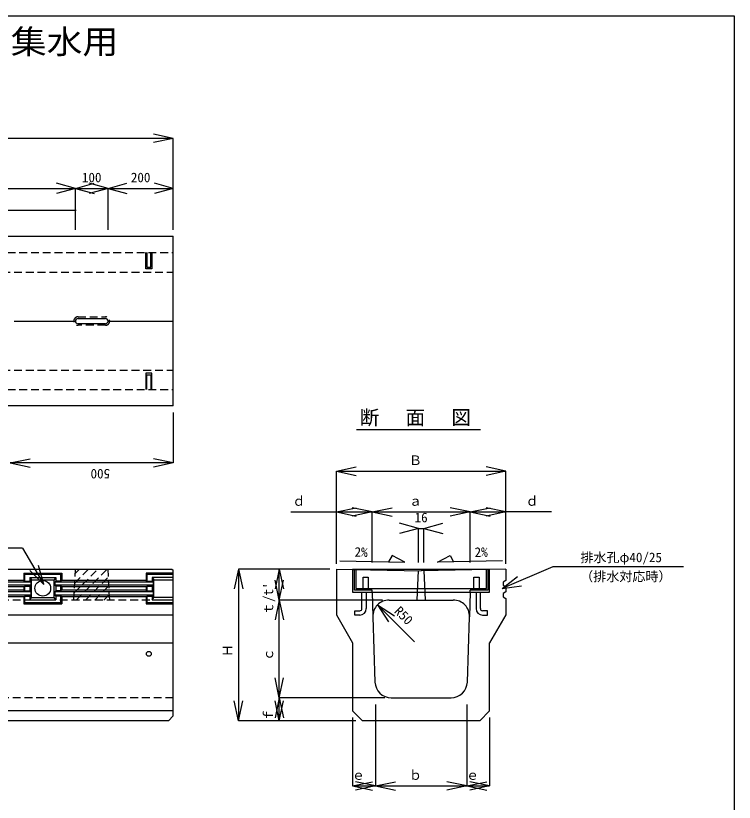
# Model space of a CAD drawing. Units: millimetres, scale not verified. Extents: x -2700 to 2700, y -1900 to 1800.
# Drawn here: x 497 to 2700, y -611 to 1800 of the extents above; entities that cross this region are included whole.
import ezdxf
from ezdxf.enums import TextEntityAlignment as Align

# ---------------------------------------------------------------- set-up
doc = ezdxf.new("R2010")
doc.units = ezdxf.units.MM
doc.header["$LTSCALE"] = 20
doc.linetypes.add('DASHED1', pattern=[1.8, 1.2, -0.6])
for name, color, linetype in [('0-1_1', 3, 'Continuous'), ('0-2_2', 4, 'Continuous'), ('F-0_240', 2, 'Continuous')]:
    doc.layers.add(name, color=color, linetype=linetype)
doc.styles.add('ＭＳ ゴシック', font='')
doc.styles.get('ＭＳ ゴシック').set_extended_font_data('MS Gothic')

msp = doc.modelspace()

# ---------------------------------------------------------------- linework, layer by layer
at = {"layer": '0-1_1'}
for p, q in [((-1020, 1124.05), (980, 1124.05)), ((980, 604.05), (980, 1124.05)), ((688, 872.05), (772, 872.05)), ((492, 864.05), (680, 864.05)), ((772, 856.05), (688, 856.05)), ((780, 864.05), (980, 864.05)), ((980, 604.05), (-1020, 604.05)), ((-1016, 104.05), (976, 104.05)), ((976, 104.05), (980, 100.05)), ((980, -345.95), (980, 100.05)), ((1480, 104.05), (1480, -35.95)), ((1480, 104.05), (1740, 98.85)), ((1727.5, 9.05), (1732, 99.01)), ((2000, 104.05), (1740, 98.85)), ((1748, 99.01), (1752.5, 9.05)), ((2000, 104.05), (2000, 69.06)), ((522, 91.05), (525, 88.05)), ((522, 91.05), (522, 69.05)), ((522, 91.05), (638, 91.05)), ((525, 67.05), (525, 88.05)), ((525, 88.05), (635, 88.05)), ((540, 78.05), (545, 71.05)), ((540, 78.05), (540, 67.05)), ((540, 78.05), (620, 78.05)), ((620, 78.05), (615, 71.05)), ((620, 78.05), (620, 67.05)), ((638, 91.05), (635, 88.05)), ((635, 67.05), (635, 88.05)), ((638, 91.05), (638, 69.05)), ((980, 91.05), (897, 91.05)), ((897, 91.05), (900, 88.05)), ((897, 91.05), (897, 69.05)), ((900, 88.05), (980, 88.05)), ((900, 67.05), (900, 88.05)), ((980, 78.05), (915, 78.05)), ((915, 78.05), (920, 71.05)), ((915, 78.05), (915, 67.05)), ((543, 64.05), (-583, 64.05)), ((543, 54.05), (-583, 54.05)), ((522, 69.05), (-562, 69.05)), ((522, 49.05), (-562, 49.05)), ((522, 49.05), (525, 51.05)), ((522, 49.05), (522, 39.05)), ((525, 51.05), (540, 51.05)), ((525, 37.05), (525, 51.05)), ((540, 51.05), (543, 54.05)), ((540, 51.05), (540, 37.05)), ((543, 64.05), (543, 54.05)), ((545, 17.05), (545, 71.05)), ((545, 71.05), (615, 71.05)), ((615, 17.05), (615, 71.05)), ((617, 64.05), (617, 54.05)), ((918, 64.05), (617, 64.05)), ((620, 51.05), (617, 54.05)), ((918, 54.05), (617, 54.05)), ((635, 51.05), (620, 51.05)), ((620, 51.05), (620, 37.05)), ((638, 49.05), (635, 51.05)), ((635, 37.05), (635, 51.05)), ((897, 69.05), (638, 69.05)), ((638, 49.05), (638, 39.05)), ((897, 49.05), (638, 49.05)), ((897, 49.05), (900, 51.05)), ((897, 49.05), (897, 39.05)), ((900, 51.05), (915, 51.05)), ((900, 37.05), (900, 51.05)), ((915, 51.05), (918, 54.05)), ((915, 51.05), (915, 37.05)), ((918, 64.05), (918, 54.05)), ((2000, 49.05), (2000, 34.05)), ((2000, 49.05), (2000, 34.05)), ((543, 34.05), (-583, 34.05)), ((522, 39.05), (-562, 39.05)), ((543, 34.05), (543, 24.05)), ((617, 34.05), (617, 24.05)), ((918, 34.05), (617, 34.05)), ((897, 39.05), (638, 39.05)), ((918, 34.05), (918, 24.05)), ((1590, 33.05), (1591.71, -42.08)), ((1890, 33.05), (1888.29, -42.08)), ((543, 24.05), (-583, 24.05)), ((522, 19.05), (-562, 19.05)), ((522, 19.05), (522, -2.95)), ((522, -2.95), (525, 0.05)), ((525, 0.05), (525, 21.05)), ((635, 0.05), (525, 0.05)), ((540, 21.05), (540, 10.05)), ((540, 10.05), (545, 17.05)), ((540, 10.05), (620, 10.05)), ((545, 17.05), (615, 17.05)), ((620, 10.05), (615, 17.05)), ((918, 24.05), (617, 24.05)), ((620, 21.05), (620, 10.05)), ((635, 0.05), (635, 21.05)), ((638, -2.95), (635, 0.05)), ((638, 19.05), (638, -2.95)), ((897, 19.05), (638, 19.05)), ((897, 19.05), (897, -2.95)), ((897, -2.95), (900, 0.05)), ((900, 0.05), (900, 21.05)), ((980, 0.05), (900, 0.05)), ((915, 21.05), (915, 10.05)), ((915, 10.05), (920, 17.05)), ((915, 10.05), (980, 10.05)), ((1641.7, 9.05), (1727.5, 9.05)), ((1727.5, 9.05), (1752.5, 9.05)), ((1752.5, 9.05), (1838.31, 9.05)), ((2000, 14.05), (2000, -35.95)), ((522, -2.95), (638, -2.95)), ((897, -2.95), (980, -2.95)), ((-1020, -35.95), (980, -35.95)), ((1591.72, -42.61), (1598.39, -242.61)), ((1881.61, -242.61), (1888.28, -42.61)), ((2000, -35.95), (1950, -122.55)), ((40, -122.55), (980, -122.55)), ((1950, -330.95), (1950, -122.55)), ((1648.36, -290.95), (1831.64, -290.95)), ((980, -330.95), (-1020, -330.95)), ((1560, -360.95), (1530, -330.95)), ((1920, -360.95), (1950, -330.95)), ((965, -360.95), (-1005, -360.95)), ((965, -360.95), (980, -345.95)), ((1920, -360.95), (1560, -360.95))]:
    msp.add_line(p, q, dxfattribs=at)
at = {"layer": '0-1_1', "linetype": 'DASHED1'}
for p, q in [((40, 1074.05), (980, 1074.05)), ((-1020, 1014.05), (980, 1014.05)), ((688, 877.05), (772, 877.05)), ((772, 851.05), (688, 851.05)), ((-1020, 714.05), (980, 714.05)), ((40, 654.05), (980, 654.05)), ((675, 9.05), (680, 104.05)), ((676.16, 30.99), (749.22, 104.05)), ((677.73, 60.85), (720.93, 104.05)), ((679.3, 90.7), (692.65, 104.05)), ((682.5, 9.05), (777.5, 104.05)), ((785, 9.05), (780, 104.05)), ((710.78, 9.05), (781.29, 79.56)), ((739.07, 9.05), (782.7, 52.69)), ((767.35, 9.05), (784.12, 25.82)), ((980, 9.05), (-1014, 9.05)), ((980, -290.95), (-1020, -290.95))]:
    msp.add_line(p, q, dxfattribs=at)
at = {"layer": '0-1_1', "color": 7}
for p, q in [((911, 1029.05), (911, 1074.05)), ((911, 699.05), (911, 654.05)), ((1540, 104.05), (1540, 44.05)), ((1940, 44.05), (1940, 104.05)), ((1540, 44.05), (1940, 44.05))]:
    msp.add_line(p, q, dxfattribs=at)
at = {"layer": '0-1_1', "color": 4}
for p, q in [((1530, 104.05), (1950, 104.05)), ((1536, 39.05), (1536, 104.05)), ((1944, 104.05), (1944, 39.05)), ((1950, 33.05), (1950, 104.05)), ((1562, 39.05), (1562, 79.05)), ((1562, 79.05), (1578, 79.05)), ((1578, 79.05), (1578, 39.05)), ((1902, 39.05), (1902, 79.05)), ((1902, 79.05), (1918, 79.05)), ((1918, 79.05), (1918, 39.05)), ((1590, 39.05), (1536, 39.05)), ((1558.5, -17.45), (1558.5, 33.05)), ((1571.5, 33.05), (1571.5, -17.45)), ((1590, 33.05), (1590, 39.05)), ((1590, 33.05), (1890, 33.05)), ((1944, 39.05), (1890, 39.05)), ((1890, 33.05), (1890, 39.05)), ((1890, 33.05), (1950, 33.05)), ((1908.5, 33.05), (1908.5, -17.45)), ((1921.5, -17.45), (1921.5, 33.05))]:
    msp.add_line(p, q, dxfattribs=at)
at = {"layer": '0-1_1', "color": 7}
for points in [[(914, 1074.05), (914, 1024.05), (896, 1024.05), (896, 1074.05)], [(899, 1074.05), (899, 1029.05), (911, 1029.05)], [(914, 654.05), (914, 704.05), (896, 704.05), (896, 654.05)], [(899, 654.05), (899, 699.05), (911, 699.05)]]:
    msp.add_lwpolyline(points, dxfattribs=at)
at = {"layer": '0-1_1', "color": 4}
for points in [[(1530, 104.05), (1530, 33.05), (1590, 33.05)], [(1552, -36.95), (1536.5, -36.95), (1536.5, -23.95), (1552, -23.95)], [(1928, -36.95), (1943.5, -36.95), (1943.5, -23.95), (1928, -23.95)]]:
    msp.add_lwpolyline(points, dxfattribs=at)
at = {"layer": '0-1_1'}
for points in [[(522, 69.05), (525, 67.05), (540, 67.05), (543, 64.05)], [(638, 69.05), (635, 67.05), (620, 67.05), (617, 64.05)], [(897, 69.05), (900, 67.05), (915, 67.05), (918, 64.05)], [(980, 17.05), (920, 17.05), (920, 71.05), (980, 71.05)], [(2000, 69.06), (1991, 64.05), (1991, 54.05), (2000, 49.05)], [(522, 39.05), (525, 37.05), (540, 37.05), (543, 34.05)], [(638, 39.05), (635, 37.05), (620, 37.05), (617, 34.05)], [(897, 39.05), (900, 37.05), (915, 37.05), (918, 34.05)], [(2000, 34.05), (1991, 29.05), (1991, 19.05), (2000, 14.05)], [(522, 19.05), (525, 21.05), (540, 21.05), (543, 24.05)], [(638, 19.05), (635, 21.05), (620, 21.05), (617, 24.05)], [(897, 19.05), (900, 21.05), (915, 21.05), (918, 24.05)], [(1480, -35.95), (1530, -122.55), (1530, -330.95)]]:
    msp.add_lwpolyline(points, dxfattribs=at)
msp.add_circle((580, 44.96), 24.02, dxfattribs=at)
at = {"layer": '0-1_1', "color": 7}
msp.add_circle((905, -155.95), 7.5, dxfattribs=at)
at = {"layer": '0-1_1', "linetype": 'DASHED1'}
for centre, start, end in [((688, 864.05), 90, 270), ((772, 864.05), 270, 90)]:
    msp.add_arc(centre, 13, start, end, dxfattribs=at)
at = {"layer": '0-1_1'}
for centre, radius, start, end in [((688, 864.05), 8, 90, 270), ((772, 864.05), 8, 270, 90), ((1641.7, -40.95), 50, 90, 181.90916), ((1838.31, -40.95), 50, 358.09085, 90), ((1648.36, -240.95), 50, 181.90916, 270), ((1831.64, -240.95), 50, 270, 358.09085)]:
    msp.add_arc(centre, radius, start, end, dxfattribs=at)
at = {"layer": '0-1_1', "color": 4}
for centre, radius, start, end in [((1552, -17.45), 6.5, 270, 0), ((1552, -17.45), 19.5, 270, 0), ((1928, -17.45), 19.5, 180, 270), ((1928, -17.45), 6.5, 180, 270)]:
    msp.add_arc(centre, radius, start, end, dxfattribs=at)
at = {"layer": '0-2_2'}
for p, q in [((980, 1424.05), (-1020, 1424.05)), ((980, 1424.05), (918.87, 1437.05)), ((980, 1424.05), (918.87, 1411.06)), ((980, 1144.05), (980, 1424.05)), ((680, 1270.84), (737.96, 1286.37)), ((780, 1270.84), (722.05, 1286.37)), ((780, 1270.84), (837.96, 1286.37)), ((980, 1270.84), (922.04, 1286.37)), ((-720, 1270.84), (680, 1270.84)), ((680, 1270.84), (622.05, 1255.31)), ((680, 1270.84), (780, 1270.84)), ((680, 1270.84), (737.96, 1255.31)), ((780, 1270.84), (722.05, 1255.31)), ((780, 1144.05), (780, 1270.84)), ((780, 1270.84), (980, 1270.84)), ((780, 1270.84), (837.96, 1255.31)), ((980, 1270.84), (922.04, 1255.31)), ((980, 1144.05), (980, 1270.84)), ((980, 584.05), (980, 429.05)), ((480, 429.05), (541.14, 442.05)), ((980, 429.05), (918.87, 442.05)), ((980, 429.05), (480, 429.05)), ((480, 429.05), (541.14, 416.06)), ((980, 429.05), (918.87, 416.06)), ((1480, 404.05), (1541.13, 417.05)), ((2000, 404.05), (1938.87, 417.05)), ((1480, 120.05), (1480, 404.05)), ((1480, 404.05), (2000, 404.05)), ((1480, 404.05), (1541.13, 391.06)), ((2000, 404.05), (1938.87, 391.06)), ((2000, 120.05), (2000, 404.05)), ((1590, 279.05), (1651.14, 292.05)), ((1890, 279.05), (1828.87, 292.05)), ((1890, 279.05), (1951.14, 292.05)), ((2000, 279.05), (1938.87, 292.05)), ((1480, 279.05), (1541.13, 266.06)), ((1590, 279.05), (1528.87, 266.06)), ((1590, 124.05), (1590, 279.05)), ((1590, 279.05), (1890, 279.05)), ((1590, 279.05), (1651.14, 266.06)), ((1890, 279.05), (1828.87, 266.06)), ((1890, 124.05), (1890, 279.05)), ((1890, 279.05), (1950, 279.05)), ((1890, 279.05), (1951.14, 266.06)), ((1950, 279.05), (2000, 279.05)), ((2000, 124.05), (2000, 279.05)), ((1732, 228.67), (1674.05, 244.2)), ((1732, 228.67), (1674.05, 213.14)), ((1732, 228.67), (1748, 228.67)), ((1732, 124.42), (1732, 228.67)), ((1748, 228.67), (1805.96, 213.14)), ((1180, 104.05), (1167.01, 42.92)), ((1460, 104.05), (1180, 104.05)), ((1180, 104.05), (1180, -360.95)), ((1180, 104.05), (1192.99, 42.92)), ((1305, 104.05), (1292.01, 42.92)), ((1460, 104.05), (1305, 104.05)), ((1305, 9.05), (1305, 104.05)), ((1305, 104.05), (1318, 42.92)), ((1305, 9.05), (1292.01, 70.19)), ((1305, 9.05), (1318, 70.19)), ((1305, 9.05), (1292.01, -52.08)), ((1621.69, 9.05), (1305, 9.05)), ((1305, -290.95), (1305, 9.05)), ((1305, 9.05), (1318, -52.08)), ((1606.34, -5.59), (1658.76, -39.63)), ((1305, -290.95), (1292.01, -229.81)), ((1305, -290.95), (1318, -229.81)), ((1180, -360.95), (1167.01, -299.81)), ((1180, -360.95), (1192.99, -299.81)), ((1305, -290.95), (1292.01, -352.08)), ((1305, -360.95), (1292.01, -299.81)), ((1628.36, -290.95), (1305, -290.95)), ((1305, -360.95), (1305, -290.95)), ((1305, -290.95), (1318, -352.08)), ((1305, -360.95), (1318, -299.81)), ((1600, -310.95), (1600, -560.95)), ((1880, -310.95), (1880, -560.95)), ((1540, -360.95), (1180, -360.95)), ((1540, -360.95), (1305, -360.95)), ((1530, -350.95), (1530, -560.95)), ((1950, -350.95), (1950, -560.95)), ((1530, -560.95), (1591.14, -547.95)), ((1600, -560.95), (1538.87, -547.95)), ((1600, -560.95), (1661.14, -547.95)), ((1880, -560.95), (1818.87, -547.95)), ((1880, -560.95), (1941.14, -547.95)), ((1950, -560.95), (1888.87, -547.95)), ((1530, -560.95), (1600, -560.95)), ((1530, -560.95), (1591.14, -573.94)), ((1600, -560.95), (1538.87, -573.94)), ((1600, -560.95), (1880, -560.95)), ((1600, -560.95), (1661.14, -573.94)), ((1880, -560.95), (1818.87, -573.94)), ((1880, -560.95), (1950, -560.95)), ((1880, -560.95), (1941.14, -573.94)), ((1950, -560.95), (1888.87, -573.94))]:
    msp.add_line(p, q, dxfattribs=at)
at = {"layer": '0-2_2', "color": 7}
for p, q in [((1541.8, 531.2), (1921.61, 531.2)), ((517.4, 168.24), (467.4, 168.24)), ((582.68, 56.9), (539.97, 99.04)), ((2544.17, 110.27), (2494.17, 110.27)), ((1988, 44.05), (2047.42, 52.42))]:
    msp.add_line(p, q, dxfattribs=at)
at = {"layer": '0-2_2'}
for points in [[(680, 1144.05), (680, 1270.84), (622.05, 1286.37)], [(1340, 279.05), (1480, 279.05), (1541.13, 292.05)], [(1530, 279.05), (1590, 279.05), (1528.87, 292.05)], [(1480, 124.05), (1480, 279.05), (1530, 279.05)], [(2140, 279.05), (2000, 279.05), (1938.87, 266.06)], [(1748, 124.42), (1748, 228.67), (1805.96, 244.2)], [(1719.48, -118.73), (1606.34, -5.59), (1640.38, -58.01)]]:
    msp.add_lwpolyline(points, dxfattribs=at)
at = {"layer": '0-2_2', "color": 7}
for points in [[(80, 1204.05), (130, 1204.05), (682, 1204.05)], [(517.4, 168.24), (582.68, 56.9), (566.76, 114.75)], [(1490.4, 128.93), (1690.36, 124.93), (1650.77, 145.73), (1640.37, 125.93)], [(1989.6, 128.93), (1789.64, 124.93), (1829.24, 145.73), (1839.63, 125.93)], [(2494.17, 110.27), (2143.92, 110.27), (1988, 44.05), (2035.28, 81)]]:
    msp.add_lwpolyline(points, dxfattribs=at)
at = {"layer": 'F-0_240'}
for p, q in [((-2700, 1800), (2700, 1800)), ((2700, 1800), (2700, -1900))]:
    msp.add_line(p, q, dxfattribs=at)

# ---------------------------------------------------------------- texts
at = {"layer": '0-2_2', "color": 3, "style": 'ＭＳ ゴシック', "width": 1.1}
msp.add_text('ノーサウンド側溝\u3000Ｓ型\u3000集水用', height=73.31, dxfattribs=at).set_placement((-838.24, 1661.9), align=Align.BOTTOM_LEFT)
at = {"layer": '0-2_2', "style": 'ＭＳ ゴシック'}
for s, p in [('100', (700, 1280.84)), ('200', (850, 1280.84)), ('Ｂ', (1702.5, 414.05)), ('ｄ', (1345, 289.06)), ('ａ', (1702.5, 289.06)), ('ｄ', (2060, 289.06)), ('16', (1720, 238.67)), ('排水孔φ40/25', (2228.17, 116.27)), ('（排水対応時）', (2227.54, 57.83)), ('ｅ', (1527.5, -550.95)), ('ｂ', (1702.5, -550.95)), ('ｅ', (1877.5, -550.95))]:
    msp.add_text(s, height=29.33, dxfattribs=at).set_placement(p, align=Align.BOTTOM_LEFT)
for s, rotation, p in [('500', 180, (786.25, 419.05)), ('2%', 358.854, (1535.49, 133.03)), ('2%', 1.146, (1904.52, 132.23)), ("ｔ/t'", 90, (1295, -37.2)), ('R50', 315, (1648.77, -33.87)), ('Ｈ', 90, (1170, -165.95)), ('ｃ', 90, (1295, -178.45)), ('ｆ', 90, (1295, -363.45))]:
    msp.add_text(s, height=29.33, rotation=rotation, dxfattribs=at).set_placement(p, align=Align.BOTTOM_LEFT)
at = {"layer": '0-2_2', "color": 7, "insert": (1551.8, 541.2), "char_height": 43.99, "attachment_point": 7, "style": 'ＭＳ ゴシック'}
msp.add_mtext('\\T1.17;断\u3000面\u3000図', dxfattribs=at)

doc.saveas('drawing.dxf')
